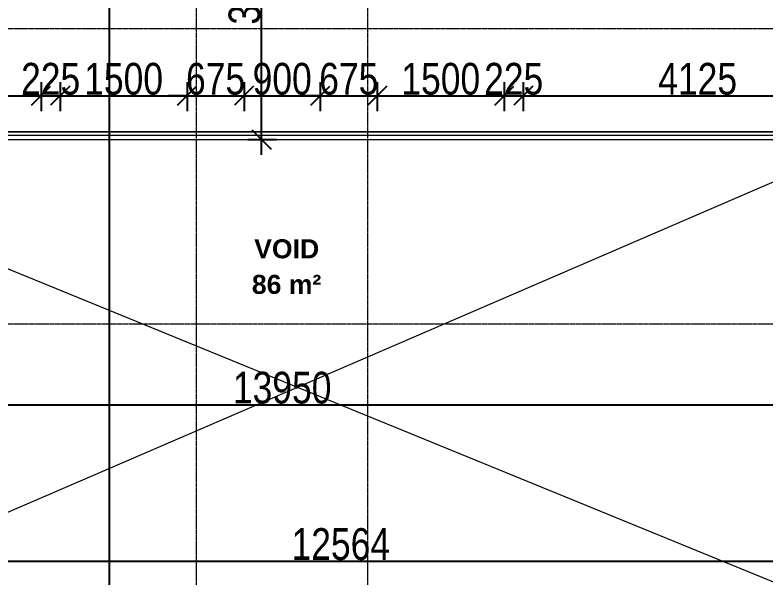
# Model space of a CAD drawing. Header units: millimetres. Extents: x -35190 to 411743, y -233114 to 23872.
# Drawn here: x 259242 to 268121, y -16827 to -10172 of the extents above; entities that cross this region are included whole.
import ezdxf

# ---------------------------------------------------------------- set-up
doc = ezdxf.new("R2010")
doc.units = ezdxf.units.MM
doc.linetypes.add('Grid Line', pattern=[22.225, 12.7, -3.175, 3.175, -3.175])
for name, color, linetype, lineweight in [('A-ANNO-DIMS', 211, 'Continuous', 9), ('A-AREA', 32, 'Continuous', 18), ('A-AREA-IDEN', 2, 'Continuous', 9), ('A-DETL-THIN', 151, 'Continuous', 18), ('A-FLOR', 192, 'Continuous', 18), ('A-FLOR-HRAL', 11, 'Continuous', 18), ('S-GRID', 1, 'Continuous', 9)]:
    doc.layers.add(name, color=color, linetype=linetype, lineweight=lineweight)
doc.styles.add('Arial_3', font='arial.ttf', dxfattribs={"width": 0.8, "height": 375})
doc.styles.add('Arial_B', font='arialbd.ttf', dxfattribs={"height": 225})
doc.dimstyles.new('main_4_5mm', dxfattribs={"dimscale": 304.8, "dimtxt": 382.597275, "dimasz": 0.738189, "dimexe": 0.590551, "dimexo": 0.0625, "dimgap": 0.024606, "dimtad": 1, "dimdec": 0, "dimzin": 0, "dimdsep": 46, "dimtxsty": 'Arial_3', "dimblk1": 'OBLIQUE', "dimblk2": 'OBLIQUE', "dimsah": 1, "dimcen": 0.09, "dimdle": 0.590551, "dimazin": 0, "dimtfac": 1, "dimtdec": 4, "dimtix": 1, "dimtmove": 0, "dimatfit": 3, "dimfxl": 0.590551, "dimfxlon": 1, "dimtvp": 1, "dimtolj": 1, "dimtzin": 0, "dimarcsym": 2})

# ---------------------------------------------------------------- blocks, each defined once
blk = doc.blocks.new('Top Rail Type - Top Rail_Internal_-626705-SECOND FLOOR')
at = {"layer": 'A-FLOR-HRAL'}
for p, q in [((22048.9, -9975.9), (8098.9, -9975.9)), ((8098.9, -10015.9), (22048.9, -10015.9))]:
    blk.add_line(p, q, dxfattribs=at)
blk = doc.blocks.new('Top Rail Type - Top Rail_Internal_-V28-SECOND FLOOR')
at = {"layer": 'A-FLOR-HRAL'}
for p, q in [((8098.9, -9975.9), (22048.9, -9975.9)), ((8098.9, -10015.9), (22048.9, -10015.9))]:
    blk.add_line(p, q, dxfattribs=at)
blk = doc.blocks.new('_Oblique')
at = {"color": 0, "linetype": 'ByBlock', "lineweight": -2}
blk.add_line((-0.5, -0.5), (0.5, 0.5), dxfattribs=at)
blk = doc.blocks.new('*D5388')
at = {"layer": 'A-ANNO-DIMS', "color": 0, "lineweight": -2, "transparency": 16777216}
for p, q in [((255425.9, -14617.9), (255425.9, -14958.8)), ((269375.9, -14617.9), (269375.9, -14958.8)), ((255245.9, -14778.8), (269555.9, -14778.8))]:
    blk.add_line(p, q, dxfattribs=at)
at = {"layer": 'Defpoints', "color": 0, "transparency": 16777216}
for p in [(255425.9, -14598.8), (269375.9, -14598.8), (269375.9, -14778.8)]:
    blk.add_point(p, dxfattribs=at)
at = {"layer": 'A-ANNO-DIMS', "color": 0, "lineweight": -2, "transparency": 16777216, "xscale": 224.9999999999999, "yscale": 224.9999999999999, "zscale": 224.9999999999999, "rotation": 180}
blk.add_blockref('_Oblique', (255425.9, -14778.8), dxfattribs=at)
at = {"layer": 'A-ANNO-DIMS', "color": 0, "lineweight": -2, "transparency": 16777216, "xscale": 224.9999999999999, "yscale": 224.9999999999999, "zscale": 224.9999999999999}
blk.add_blockref('_Oblique', (269375.9, -14778.8), dxfattribs=at)
at = {"layer": 'A-ANNO-DIMS', "color": 0, "transparency": 16777216, "insert": (262400.9, -14579.7), "char_height": 375, "width": 1377.35, "attachment_point": 5, "style": 'Arial_3'}
blk.add_mtext('\\A1;13950', dxfattribs=at)
blk = doc.blocks.new('*D5389')
at = {"layer": 'A-ANNO-DIMS', "color": 0, "lineweight": -2, "transparency": 16777216}
for p, q in [((255425.9, -10966.5), (255425.9, -11307.5)), ((259550.9, -10966.5), (259550.9, -11307.5)), ((255245.9, -11127.5), (259730.9, -11127.5))]:
    blk.add_line(p, q, dxfattribs=at)
at = {"layer": 'Defpoints', "color": 0, "transparency": 16777216}
for p in [(255425.9, -10947.5), (259550.9, -10947.5), (259550.9, -11127.5)]:
    blk.add_point(p, dxfattribs=at)
at = {"layer": 'A-ANNO-DIMS', "color": 0, "lineweight": -2, "transparency": 16777216, "xscale": 224.9999999999999, "yscale": 224.9999999999999, "zscale": 224.9999999999999, "rotation": 180}
blk.add_blockref('_Oblique', (255425.9, -11127.5), dxfattribs=at)
at = {"layer": 'A-ANNO-DIMS', "color": 0, "lineweight": -2, "transparency": 16777216, "xscale": 224.9999999999999, "yscale": 224.9999999999999, "zscale": 224.9999999999999}
blk.add_blockref('_Oblique', (259550.9, -11127.5), dxfattribs=at)
at = {"layer": 'A-ANNO-DIMS', "color": 0, "transparency": 16777216, "insert": (257488.4, -10928.5), "char_height": 375, "width": 1101.88, "attachment_point": 5, "style": 'Arial_3'}
blk.add_mtext('\\A1;4125', dxfattribs=at)
blk = doc.blocks.new('*D5390')
at = {"layer": 'A-ANNO-DIMS', "color": 0, "lineweight": -2, "transparency": 16777216}
for p, q in [((259550.9, -10966.5), (259550.9, -11307.5)), ((259775.9, -10966.5), (259775.9, -11307.5)), ((259550.9, -11127.5), (259325.9, -11127.5)), ((259550.9, -11127.5), (259775.9, -11127.5)), ((259775.9, -11127.5), (260000.9, -11127.5))]:
    blk.add_line(p, q, dxfattribs=at)
at = {"layer": 'Defpoints', "color": 0, "transparency": 16777216}
for p in [(259550.9, -10947.5), (259775.9, -10947.5), (259775.9, -11127.5)]:
    blk.add_point(p, dxfattribs=at)
at = {"layer": 'A-ANNO-DIMS', "color": 0, "lineweight": -2, "transparency": 16777216, "xscale": 224.9999999999999, "yscale": 224.9999999999999, "zscale": 224.9999999999999}
blk.add_blockref('_Oblique', (259550.9, -11127.5), dxfattribs=at)
at = {"layer": 'A-ANNO-DIMS', "color": 0, "lineweight": -2, "transparency": 16777216, "xscale": 224.9999999999999, "yscale": 224.9999999999999, "zscale": 224.9999999999999, "rotation": 180}
blk.add_blockref('_Oblique', (259775.9, -11127.5), dxfattribs=at)
at = {"layer": 'A-ANNO-DIMS', "color": 0, "transparency": 16777216, "insert": (259663.4, -10928.5), "char_height": 375, "width": 826.41, "attachment_point": 5, "style": 'Arial_3'}
blk.add_mtext('\\A1;225', dxfattribs=at)
blk = doc.blocks.new('*D5391')
at = {"layer": 'A-ANNO-DIMS', "color": 0, "lineweight": -2, "transparency": 16777216}
for p, q in [((259775.9, -10966.5), (259775.9, -11307.5)), ((261275.9, -10966.5), (261275.9, -11307.5)), ((259595.9, -11127.5), (261455.9, -11127.5))]:
    blk.add_line(p, q, dxfattribs=at)
at = {"layer": 'Defpoints', "color": 0, "transparency": 16777216}
for p in [(259775.9, -10947.5), (261275.9, -10947.5), (261275.9, -11127.5)]:
    blk.add_point(p, dxfattribs=at)
at = {"layer": 'A-ANNO-DIMS', "color": 0, "lineweight": -2, "transparency": 16777216, "xscale": 224.9999999999999, "yscale": 224.9999999999999, "zscale": 224.9999999999999, "rotation": 180}
blk.add_blockref('_Oblique', (259775.9, -11127.5), dxfattribs=at)
at = {"layer": 'A-ANNO-DIMS', "color": 0, "lineweight": -2, "transparency": 16777216, "xscale": 224.9999999999999, "yscale": 224.9999999999999, "zscale": 224.9999999999999}
blk.add_blockref('_Oblique', (261275.9, -11127.5), dxfattribs=at)
at = {"layer": 'A-ANNO-DIMS', "color": 0, "transparency": 16777216, "insert": (260525.9, -10928.5), "char_height": 375, "width": 1101.88, "attachment_point": 5, "style": 'Arial_3'}
blk.add_mtext('\\A1;1500', dxfattribs=at)
blk = doc.blocks.new('*D5392')
at = {"layer": 'A-ANNO-DIMS', "color": 0, "lineweight": -2, "transparency": 16777216}
for p, q in [((261275.9, -10966.5), (261275.9, -11307.5)), ((261950.9, -10966.5), (261950.9, -11307.5)), ((261275.9, -11127.5), (261050.9, -11127.5)), ((261275.9, -11127.5), (261950.9, -11127.5)), ((261950.9, -11127.5), (262175.9, -11127.5))]:
    blk.add_line(p, q, dxfattribs=at)
at = {"layer": 'Defpoints', "color": 0, "transparency": 16777216}
for p in [(261275.9, -10947.5), (261950.9, -10947.5), (261950.9, -11127.5)]:
    blk.add_point(p, dxfattribs=at)
at = {"layer": 'A-ANNO-DIMS', "color": 0, "lineweight": -2, "transparency": 16777216, "xscale": 224.9999999999999, "yscale": 224.9999999999999, "zscale": 224.9999999999999}
blk.add_blockref('_Oblique', (261275.9, -11127.5), dxfattribs=at)
at = {"layer": 'A-ANNO-DIMS', "color": 0, "lineweight": -2, "transparency": 16777216, "xscale": 224.9999999999999, "yscale": 224.9999999999999, "zscale": 224.9999999999999, "rotation": 180}
blk.add_blockref('_Oblique', (261950.9, -11127.5), dxfattribs=at)
at = {"layer": 'A-ANNO-DIMS', "color": 0, "transparency": 16777216, "insert": (261613.4, -10928.5), "char_height": 375, "width": 826.41, "attachment_point": 5, "style": 'Arial_3'}
blk.add_mtext('\\A1;675', dxfattribs=at)
blk = doc.blocks.new('*D5393')
at = {"layer": 'A-ANNO-DIMS', "color": 0, "lineweight": -2, "transparency": 16777216}
for p, q in [((261950.9, -10966.5), (261950.9, -11307.5)), ((262850.9, -10966.5), (262850.9, -11307.5)), ((261770.9, -11127.5), (263030.9, -11127.5))]:
    blk.add_line(p, q, dxfattribs=at)
at = {"layer": 'Defpoints', "color": 0, "transparency": 16777216}
for p in [(261950.9, -10947.5), (262850.9, -10947.5), (262850.9, -11127.5)]:
    blk.add_point(p, dxfattribs=at)
at = {"layer": 'A-ANNO-DIMS', "color": 0, "lineweight": -2, "transparency": 16777216, "xscale": 224.9999999999999, "yscale": 224.9999999999999, "zscale": 224.9999999999999, "rotation": 180}
blk.add_blockref('_Oblique', (261950.9, -11127.5), dxfattribs=at)
at = {"layer": 'A-ANNO-DIMS', "color": 0, "lineweight": -2, "transparency": 16777216, "xscale": 224.9999999999999, "yscale": 224.9999999999999, "zscale": 224.9999999999999}
blk.add_blockref('_Oblique', (262850.9, -11127.5), dxfattribs=at)
at = {"layer": 'A-ANNO-DIMS', "color": 0, "transparency": 16777216, "insert": (262400.9, -10928.5), "char_height": 375, "width": 826.41, "attachment_point": 5, "style": 'Arial_3'}
blk.add_mtext('\\A1;900', dxfattribs=at)
blk = doc.blocks.new('*D5394')
at = {"layer": 'A-ANNO-DIMS', "color": 0, "lineweight": -2, "transparency": 16777216}
for p, q in [((262850.9, -10966.5), (262850.9, -11307.5)), ((263525.9, -10966.5), (263525.9, -11307.5)), ((262850.9, -11127.5), (262625.9, -11127.5)), ((262850.9, -11127.5), (263525.9, -11127.5)), ((263525.9, -11127.5), (263750.9, -11127.5))]:
    blk.add_line(p, q, dxfattribs=at)
at = {"layer": 'Defpoints', "color": 0, "transparency": 16777216}
for p in [(262850.9, -10947.5), (263525.9, -10947.5), (263525.9, -11127.5)]:
    blk.add_point(p, dxfattribs=at)
at = {"layer": 'A-ANNO-DIMS', "color": 0, "lineweight": -2, "transparency": 16777216, "xscale": 224.9999999999999, "yscale": 224.9999999999999, "zscale": 224.9999999999999}
blk.add_blockref('_Oblique', (262850.9, -11127.5), dxfattribs=at)
at = {"layer": 'A-ANNO-DIMS', "color": 0, "lineweight": -2, "transparency": 16777216, "xscale": 224.9999999999999, "yscale": 224.9999999999999, "zscale": 224.9999999999999, "rotation": 180}
blk.add_blockref('_Oblique', (263525.9, -11127.5), dxfattribs=at)
at = {"layer": 'A-ANNO-DIMS', "color": 0, "transparency": 16777216, "insert": (263188.4, -10928.5), "char_height": 375, "width": 826.41, "attachment_point": 5, "style": 'Arial_3'}
blk.add_mtext('\\A1;675', dxfattribs=at)
blk = doc.blocks.new('*D5395')
at = {"layer": 'A-ANNO-DIMS', "color": 0, "lineweight": -2, "transparency": 16777216}
for p, q in [((263525.9, -10966.5), (263525.9, -11307.5)), ((265025.9, -10966.5), (265025.9, -11307.5)), ((263345.9, -11127.5), (265205.9, -11127.5))]:
    blk.add_line(p, q, dxfattribs=at)
at = {"layer": 'Defpoints', "color": 0, "transparency": 16777216}
for p in [(263525.9, -10947.5), (265025.9, -10947.5), (265025.9, -11127.5)]:
    blk.add_point(p, dxfattribs=at)
at = {"layer": 'A-ANNO-DIMS', "color": 0, "lineweight": -2, "transparency": 16777216, "xscale": 224.9999999999999, "yscale": 224.9999999999999, "zscale": 224.9999999999999, "rotation": 180}
blk.add_blockref('_Oblique', (263525.9, -11127.5), dxfattribs=at)
at = {"layer": 'A-ANNO-DIMS', "color": 0, "lineweight": -2, "transparency": 16777216, "xscale": 224.9999999999999, "yscale": 224.9999999999999, "zscale": 224.9999999999999}
blk.add_blockref('_Oblique', (265025.9, -11127.5), dxfattribs=at)
at = {"layer": 'A-ANNO-DIMS', "color": 0, "transparency": 16777216, "insert": (264275.9, -10928.5), "char_height": 375, "width": 1101.88, "attachment_point": 5, "style": 'Arial_3'}
blk.add_mtext('\\A1;1500', dxfattribs=at)
blk = doc.blocks.new('*D5396')
at = {"layer": 'A-ANNO-DIMS', "color": 0, "lineweight": -2, "transparency": 16777216}
for p, q in [((265025.9, -10966.5), (265025.9, -11307.5)), ((265250.9, -10966.5), (265250.9, -11307.5)), ((265025.9, -11127.5), (264800.9, -11127.5)), ((265025.9, -11127.5), (265250.9, -11127.5)), ((265250.9, -11127.5), (265475.9, -11127.5))]:
    blk.add_line(p, q, dxfattribs=at)
at = {"layer": 'Defpoints', "color": 0, "transparency": 16777216}
for p in [(265025.9, -10947.5), (265250.9, -10947.5), (265250.9, -11127.5)]:
    blk.add_point(p, dxfattribs=at)
at = {"layer": 'A-ANNO-DIMS', "color": 0, "lineweight": -2, "transparency": 16777216, "xscale": 224.9999999999999, "yscale": 224.9999999999999, "zscale": 224.9999999999999}
blk.add_blockref('_Oblique', (265025.9, -11127.5), dxfattribs=at)
at = {"layer": 'A-ANNO-DIMS', "color": 0, "lineweight": -2, "transparency": 16777216, "xscale": 224.9999999999999, "yscale": 224.9999999999999, "zscale": 224.9999999999999, "rotation": 180}
blk.add_blockref('_Oblique', (265250.9, -11127.5), dxfattribs=at)
at = {"layer": 'A-ANNO-DIMS', "color": 0, "transparency": 16777216, "insert": (265138.4, -10928.5), "char_height": 375, "width": 826.41, "attachment_point": 5, "style": 'Arial_3'}
blk.add_mtext('\\A1;225', dxfattribs=at)
blk = doc.blocks.new('*D5397')
at = {"layer": 'A-ANNO-DIMS', "color": 0, "lineweight": -2, "transparency": 16777216}
for p, q in [((265250.9, -10966.5), (265250.9, -11307.5)), ((269375.9, -10966.5), (269375.9, -11307.5)), ((265070.9, -11127.5), (269555.9, -11127.5))]:
    blk.add_line(p, q, dxfattribs=at)
at = {"layer": 'Defpoints', "color": 0, "transparency": 16777216}
for p in [(265250.9, -10947.5), (269375.9, -10947.5), (269375.9, -11127.5)]:
    blk.add_point(p, dxfattribs=at)
at = {"layer": 'A-ANNO-DIMS', "color": 0, "lineweight": -2, "transparency": 16777216, "xscale": 224.9999999999999, "yscale": 224.9999999999999, "zscale": 224.9999999999999, "rotation": 180}
blk.add_blockref('_Oblique', (265250.9, -11127.5), dxfattribs=at)
at = {"layer": 'A-ANNO-DIMS', "color": 0, "lineweight": -2, "transparency": 16777216, "xscale": 224.9999999999999, "yscale": 224.9999999999999, "zscale": 224.9999999999999}
blk.add_blockref('_Oblique', (269375.9, -11127.5), dxfattribs=at)
at = {"layer": 'A-ANNO-DIMS', "color": 0, "transparency": 16777216, "insert": (267313.4, -10928.5), "char_height": 375, "width": 1101.88, "attachment_point": 5, "style": 'Arial_3'}
blk.add_mtext('\\A1;4125', dxfattribs=at)
blk = doc.blocks.new('*D5489')
at = {"layer": 'A-ANNO-DIMS', "color": 0, "lineweight": -2, "transparency": 16777216}
for p, q in [((262156.2, -11824), (262156.2, -7814)), ((261995.2, -7994), (262336.2, -7994)), ((261995.2, -11644), (262336.2, -11644))]:
    blk.add_line(p, q, dxfattribs=at)
at = {"layer": 'Defpoints', "color": 0, "transparency": 16777216}
for p in [(261976.2, -7994), (262156.2, -7994), (261976.2, -11644)]:
    blk.add_point(p, dxfattribs=at)
at = {"layer": 'A-ANNO-DIMS', "color": 0, "lineweight": -2, "transparency": 16777216, "xscale": 224.9999999999999, "yscale": 224.9999999999999, "zscale": 224.9999999999999}
for p, rotation in [((262156.2, -7994), 90), ((262156.2, -11644), 270)]:
    blk.add_blockref('_Oblique', p, dxfattribs=dict(at, rotation=rotation))
at = {"layer": 'A-ANNO-DIMS', "color": 0, "transparency": 16777216, "insert": (261957.1, -9819), "char_height": 375, "width": 1101.88, "attachment_point": 5, "rotation": 90, "style": 'Arial_3'}
blk.add_mtext('\\A1;3650', dxfattribs=at)
blk = doc.blocks.new('*D5493')
at = {"layer": 'A-ANNO-DIMS', "color": 0, "lineweight": -2, "transparency": 16777216}
for p, q in [((256811.9, -16788.5), (256811.9, -16447.5)), ((269375.9, -16466.6), (269375.9, -16807.5)), ((256631.9, -16627.5), (269555.9, -16627.5))]:
    blk.add_line(p, q, dxfattribs=at)
at = {"layer": 'Defpoints', "color": 0, "transparency": 16777216}
for p in [(269375.9, -16447.5), (269375.9, -16627.5), (256811.9, -16807.5)]:
    blk.add_point(p, dxfattribs=at)
at = {"layer": 'A-ANNO-DIMS', "color": 0, "lineweight": -2, "transparency": 16777216, "xscale": 224.9999999999999, "yscale": 224.9999999999999, "zscale": 224.9999999999999, "rotation": 180}
blk.add_blockref('_Oblique', (256811.9, -16627.5), dxfattribs=at)
at = {"layer": 'A-ANNO-DIMS', "color": 0, "lineweight": -2, "transparency": 16777216, "xscale": 224.9999999999999, "yscale": 224.9999999999999, "zscale": 224.9999999999999}
blk.add_blockref('_Oblique', (269375.9, -16627.5), dxfattribs=at)
at = {"layer": 'A-ANNO-DIMS', "color": 0, "transparency": 16777216, "insert": (263093.9, -16428.6), "char_height": 375, "width": 1377.35, "attachment_point": 5, "style": 'Arial_3'}
blk.add_mtext('\\A1;12564', dxfattribs=at)

msp = doc.modelspace()

# ---------------------------------------------------------------- linework, layer by layer
msp.add_line((260355.5, 23872.4), (260355.5, -29344))
at = {"layer": 'A-AREA'}
msp.add_line((255425.9, -11644), (269375.9, -11644), dxfattribs=at)
at = {"layer": 'A-DETL-THIN'}
for p, q in [((269375.9, -11644), (254211.9, -18182)), ((255425.9, -11644), (269375.9, -11644)), ((255425.9, -11644), (269375.9, -17354))]:
    msp.add_line(p, q, dxfattribs=at)
at = {"layer": 'A-FLOR'}
msp.add_line((255425.9, -11644), (269375.9, -11644), dxfattribs=at)
at = {"layer": 'S-GRID', "linetype": 'Grid Line'}
for p, q in [((261388.4, -24980.3), (261388.4, 17292.4)), ((263413.4, -24980.3), (263413.4, 17292.4)), ((231291.7, -10331.5), (294398.4, -10331.5)), ((231291.7, -13824.5), (294398.4, -13824.5))]:
    msp.add_line(p, q, dxfattribs=at)

# ---------------------------------------------------------------- block references
at = {"layer": 'A-FLOR-HRAL'}
for name in ['Top Rail Type - Top Rail_Internal_-626705-SECOND FLOOR', 'Top Rail Type - Top Rail_Internal_-V28-SECOND FLOOR']:
    msp.add_blockref(name, (247327, -1578.7), dxfattribs=at)

# ---------------------------------------------------------------- texts
at = {"layer": 'A-AREA-IDEN', "char_height": 225, "attachment_point": 1, "style": 'Arial_B'}
for s, insert, width in [('VOID', (262069.9, -12823.3), 943.987), ('86 m²', (262042.5, -13244.2), 1010.126)]:
    msp.add_mtext(s, dxfattribs=dict(at, insert=insert, width=width))

# ---------------------------------------------------------------- dimensions: what is measured, and where the dimension line sits
at = {"layer": 'A-ANNO-DIMS'}
dim = msp.add_linear_dim(base=(262156.2, -7994), p1=(261976.2, -11644), p2=(261976.2, -7994), angle=90, dimstyle='main_4_5mm', override={"dimpost": '<>', "dimfxl": 3650}, dxfattribs=at)
dim.commit()
dim.dimension.update_dxf_attribs({"geometry": '*D5489', "text_midpoint": (261957.1, -9819)})
for base, p1, p2, override, picture, middle in [((259550.9, -11127.5), (255425.9, -10947.5), (259550.9, -10947.5), {"dimpost": '<>', "dimfxl": 4125}, '*D5389', (257488.4, -10928.5)), ((259775.9, -11127.5), (259550.9, -10947.5), (259775.9, -10947.5), {"dimpost": '<>', "dimfxl": 225}, '*D5390', (259663.4, -10928.5)), ((261275.9, -11127.5), (259775.9, -10947.5), (261275.9, -10947.5), {"dimpost": '<>', "dimfxl": 1500}, '*D5391', (260525.9, -10928.5)), ((261950.9, -11127.5), (261275.9, -10947.5), (261950.9, -10947.5), {"dimpost": '<>', "dimfxl": 675}, '*D5392', (261613.4, -10928.5)), ((262850.9, -11127.5), (261950.9, -10947.5), (262850.9, -10947.5), {"dimpost": '<>', "dimfxl": 900}, '*D5393', (262400.9, -10928.5)), ((263525.9, -11127.5), (262850.9, -10947.5), (263525.9, -10947.5), {"dimpost": '<>', "dimfxl": 675}, '*D5394', (263188.4, -10928.5)), ((265025.9, -11127.5), (263525.9, -10947.5), (265025.9, -10947.5), {"dimpost": '<>', "dimfxl": 1500}, '*D5395', (264275.9, -10928.5)), ((265250.9, -11127.5), (265025.9, -10947.5), (265250.9, -10947.5), {"dimpost": '<>', "dimfxl": 225}, '*D5396', (265138.4, -10928.5)), ((269375.9, -11127.5), (265250.9, -10947.5), (269375.9, -10947.5), {"dimpost": '<>', "dimfxl": 4125}, '*D5397', (267313.4, -10928.5)), ((269375.9, -14778.8), (255425.9, -14598.8), (269375.9, -14598.8), {"dimpost": '<>', "dimfxl": 13950}, '*D5388', (262400.9, -14579.7)), ((269375.9, -16627.5), (256811.9, -16807.5), (269375.9, -16447.5), {"dimpost": '<>', "dimfxl": 12569.156535}, '*D5493', (263093.9, -16428.6))]:
    dim = msp.add_linear_dim(base=base, p1=p1, p2=p2, dimstyle='main_4_5mm', override=override, dxfattribs=at)
    dim.commit()
    dim.dimension.update_dxf_attribs({"geometry": picture, "text_midpoint": middle})

doc.saveas('drawing.dxf')
